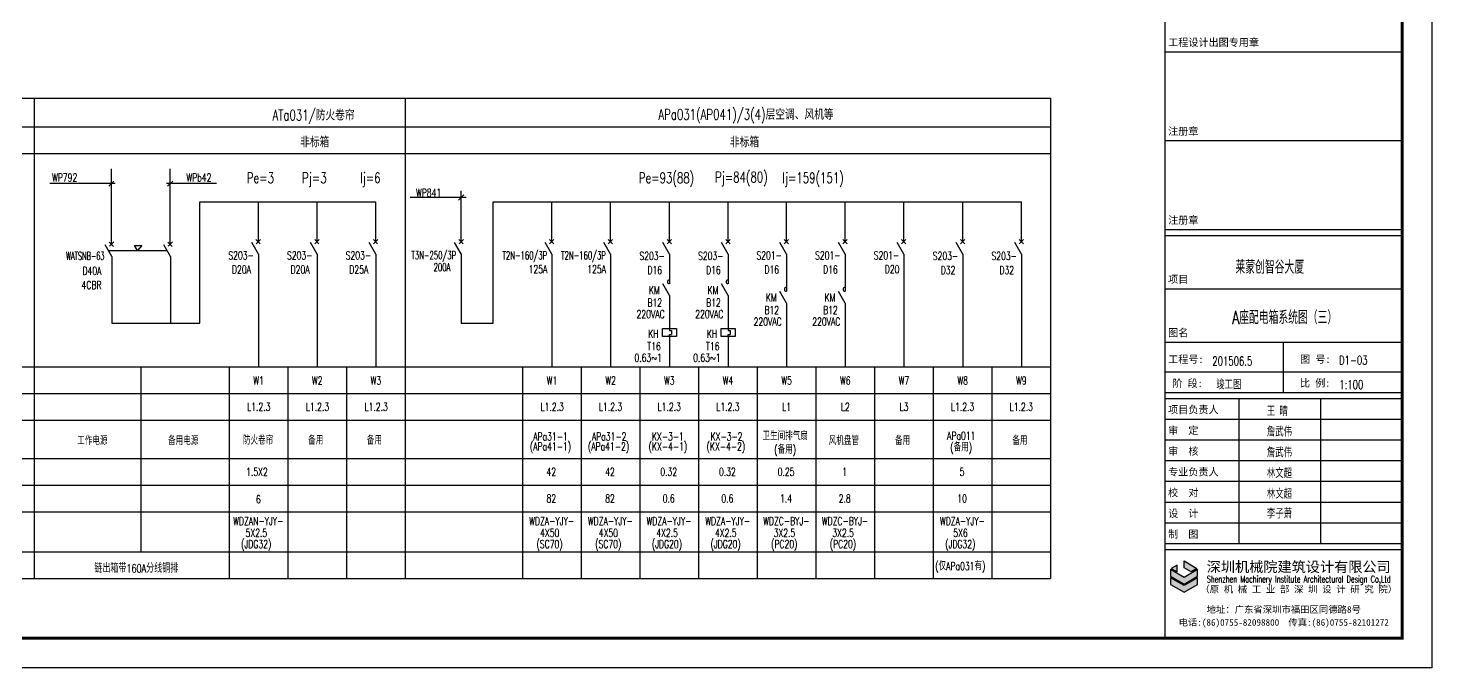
# Model space of a CAD drawing. Extents: x 1980812 to 2226895, y -554123 to 281606.
# Drawn here: x 2179522 to 2226895, y 76089 to 97689 of the extents above; entities that cross this region are included whole.
import ezdxf
from ezdxf.enums import TextEntityAlignment as Align

# ---------------------------------------------------------------- set-up
doc = ezdxf.new("R2010")
doc.units = 0
doc.header["$LTSCALE"] = 1000
doc.header["$MEASUREMENT"] = 0
doc.linetypes.add('DXXX', pattern=[4.5, 3, -1.5])
for name, color, linetype in [('1', 1, 'Continuous'), ('7', 7, 'Continuous'), ('DQ1', 1, 'Continuous'), ('DQ2', 2, 'Continuous'), ('DQ7', 7, 'Continuous'), ('TK', 1, 'Continuous'), ('ZYJ', 4, 'Continuous')]:
    doc.layers.add(name, color=color, linetype=linetype)
doc.styles.add('D8', font='txtw.shx', dxfattribs={"width": 0.7, "bigfont": 'hztxtw.shx'})
doc.styles.add('HEITI', font='simplex.shx', dxfattribs={"width": 0.6, "bigfont": 'hztxt.shx'})
doc.styles.add('SONGTI', font='', dxfattribs={"width": 1.1})
doc.styles.get('SONGTI').set_extended_font_data('NSimSun')

# ---------------------------------------------------------------- blocks, each defined once
blk = doc.blocks.new('ta1j')
at = {"layer": 'TK'}
h = blk.add_hatch(color=256, dxfattribs=at)
h.paths.add_polyline_path([(759.76, 32.47), (757.38, 33.84), (757.38, 36.11), (761.72, 33.6)])
h.paths.add_polyline_path([(753.03, 33.6), (754.99, 32.47), (754.99, 34.73)])
h.paths.add_polyline_path([(752.8, 30.95), (757.38, 28.31), (761.95, 30.95), (761.95, 33.21), (757.38, 30.57), (752.8, 33.21)])
h.paths.add_polyline_path([(757.38, 25.53), (761.95, 28.17), (761.95, 30.43), (757.38, 27.79), (752.8, 30.43), (752.8, 28.17)])
for p, q in [((751, 10), (751, 584)), ((831, 10), (831, 584)), ((751, 208), (831, 208)), ((751, 178), (831, 178)), ((751, 148), (831, 148)), ((751, 146), (831, 146)), ((751, 146), (831, 146)), ((751, 146), (831, 146)), ((751, 146), (831, 146)), ((751, 146), (831, 146)), ((751, 128), (831, 128)), ((751, 110), (831, 110)), ((790.87, 92.86), (790.87, 110)), ((751, 100), (831, 100)), ((751, 93), (831, 93)), ((751, 93), (831, 93)), ((751, 93), (831, 93)), ((751, 91), (831, 91)), ((776, 42), (776, 91)), ((803.5, 42), (803.5, 91)), ((751, 84), (831, 84)), ((751, 77), (831, 77)), ((751, 70), (831, 70)), ((751, 63), (831, 63)), ((751, 56), (831, 56)), ((751, 49), (831, 49)), ((751, 42), (831, 42)), ((751, 40), (831, 40)), ((831, 10), (751, 10))]:
    blk.add_line(p, q, dxfattribs=at)
for points in [[(-210, 594), (841, 594), (841, 0), (-210, 0)], [(752.8, 30.95), (757.38, 28.31), (761.95, 30.95), (761.95, 33.21), (757.38, 30.57), (752.8, 33.21)], [(753.03, 33.6), (754.99, 32.47), (754.99, 34.73)], [(759.76, 32.47), (757.38, 33.84), (757.38, 36.11), (761.72, 33.6)], [(757.38, 25.53), (761.95, 28.17), (761.95, 30.43), (757.38, 27.79), (752.8, 30.43), (752.8, 28.17)]]:
    blk.add_lwpolyline(points, close=True, dxfattribs=at)
at = {"layer": 'TK', "const_width": 1}
blk.add_lwpolyline([(831, 10), (831, 584), (-185, 584), (-185, 10)], close=True, dxfattribs=at)
at = {"layer": 'TK', "style": 'SONGTI'}
for s, p in [('工程设计出图专用章', (751.98, 209.92)), ('注册章', (751.98, 179.92)), ('注册章', (751.98, 149.92)), ('项目', (751.98, 129.92)), ('图名', (751.98, 111.92)), ('工程号:', (751.98, 102.94)), ('比 例:', (796.49, 94.92)), ('项目负责人', (751.98, 85.92)), ('审  定', (751.98, 78.92)), ('审  核', (751.98, 71.92)), ('专业负责人', (751.98, 64.92)), ('校  对', (751.98, 57.92)), ('设  计', (751.98, 50.92)), ('制  图', (751.98, 43.92))]:
    blk.add_text(s, height=2.5, dxfattribs=at).set_placement(p)
for s, p in [('图 号:', (801.66, 104.25)), ('阶 段:', (758.53, 96.06))]:
    blk.add_text(s, height=2.5, dxfattribs=at).set_placement(p, align=Align.MIDDLE_CENTER)
for s, height, p in [('深圳机械院建筑设计有限公司', 3.5, (796.05, 32.38)), ('（原 机 械 工 业 部 深 圳 设 计 研 究 院）', 2.28, (796.05, 25.43)), ('地址：广东省深圳市福田区同德路8号', 2.2563, (791, 18.6)), ('电话:(86)0755-82098800  传真:(86)0755-82101272', 2.2563, (791, 14.24))]:
    blk.add_text(s, height=height, dxfattribs=at).set_placement(p, align=Align.CENTER)
at = {"layer": 'TK', "style": 'HEITI', "width": 0.7}
blk.add_text('Shenzhen Machinery Institute Architectural Design Co,Ltd', height=2.29, dxfattribs=at).set_placement((796.05, 28.84), align=Align.CENTER)

msp = doc.modelspace()

# ---------------------------------------------------------------- linework, layer by layer
at = {"layer": '1'}
for p, q in [((2130224.9, 95326.8), (2179724.9, 95326.8)), ((2130224.9, 79110.1), (2179724.9, 79110.1))]:
    msp.add_line(p, q, dxfattribs=at)
at = {"layer": '7'}
for p, q in [((2130224.9, 94352.2), (2179724.9, 94352.2)), ((2130224.9, 93452.2), (2179724.9, 93452.2)), ((2130224.9, 86252.2), (2179724.9, 86252.2)), ((2130224.9, 85352.2), (2179724.9, 85352.2)), ((2130224.9, 84452.2), (2179724.9, 84452.2)), ((2130224.9, 83154.3), (2179724.9, 83154.3)), ((2130224.9, 82254.3), (2179724.9, 82254.3)), ((2130224.9, 81354.3), (2179724.9, 81354.3)), ((2130224.9, 80004.3), (2179724.9, 80004.3))]:
    msp.add_line(p, q, dxfattribs=at)
at = {"layer": 'DQ1'}
for p, q in [((2179724.9, 95326.8), (2192244.8, 95326.8)), ((2192244.8, 95326.8), (2214024.8, 95326.8)), ((2214024.8, 95326.8), (2214024.8, 79110.1)), ((2187212.7, 90548.4), (2187358.2, 90400.6)), ((2187213.9, 90404.1), (2187361.7, 90549.6)), ((2189192.7, 90548.4), (2189338.2, 90400.6)), ((2189193.9, 90404.1), (2189341.7, 90549.6)), ((2191172.7, 90548.4), (2191318.2, 90400.6)), ((2191173.9, 90404.1), (2191321.7, 90549.6)), ((2194062, 90550.9), (2194207.6, 90403.1)), ((2194063.3, 90406.6), (2194211.1, 90552.2)), ((2197112.7, 90548.4), (2197258.2, 90400.6)), ((2197113.9, 90404.1), (2197261.7, 90549.6)), ((2199092.7, 90548.4), (2199238.2, 90400.6)), ((2199093.9, 90404.1), (2199241.7, 90549.6)), ((2201084.4, 90548.4), (2201229.9, 90400.6)), ((2201085.6, 90404.1), (2201233.4, 90549.6)), ((2203064.4, 90548.4), (2203209.9, 90400.6)), ((2203065.6, 90404.1), (2203213.4, 90549.6)), ((2205032.7, 90548.4), (2205178.2, 90400.6)), ((2205033.9, 90404.1), (2205181.7, 90549.6)), ((2207012.7, 90548.4), (2207158.2, 90400.6)), ((2207013.9, 90404.1), (2207161.7, 90549.6)), ((2208992.7, 90548.4), (2209138.2, 90400.6)), ((2208993.9, 90404.1), (2209141.7, 90549.6)), ((2210984.4, 90548.4), (2211129.9, 90400.6)), ((2210985.6, 90404.1), (2211133.4, 90549.6)), ((2212964.4, 90548.4), (2213109.9, 90400.6)), ((2212965.6, 90404.1), (2213113.4, 90549.6)), ((2182344.8, 89981.2), (2182119.8, 90370.9)), ((2182262.7, 90467.5), (2182408.2, 90319.6)), ((2182263.9, 90323.2), (2182411.7, 90468.7)), ((2184324.8, 89981.2), (2184099.8, 90370.9)), ((2184242.7, 90467.5), (2184388.2, 90319.6)), ((2184243.9, 90323.2), (2184391.7, 90468.7)), ((2187294.8, 90062.1), (2187069.8, 90451.8)), ((2189274.8, 90062.1), (2189049.8, 90451.8)), ((2191254.8, 90062.1), (2191029.8, 90451.8)), ((2194134.8, 90064.6), (2193909.8, 90454.4)), ((2197194.8, 90062.1), (2196969.8, 90451.8)), ((2199174.8, 90062.1), (2198949.8, 90451.8)), ((2201166.5, 90062.1), (2200941.5, 90451.8)), ((2203146.5, 90062.1), (2202921.5, 90451.8)), ((2205114.8, 90062.1), (2204889.8, 90451.8)), ((2207094.8, 90062.1), (2206869.8, 90451.8)), ((2209074.8, 90062.1), (2208849.8, 90451.8)), ((2211066.5, 90062.1), (2210841.5, 90451.8)), ((2213046.5, 90062.1), (2212821.5, 90451.8)), ((2201166.5, 88661.4), (2200941.5, 89051.1)), ((2203146.5, 88661.4), (2202921.5, 89051.1)), ((2205114.8, 88407.9), (2204889.3, 88798.3)), ((2207094.8, 88407.9), (2206869.3, 88798.3)), ((2200934.1, 87544.8), (2201400.2, 87544.8)), ((2200934.1, 87274.8), (2200934.1, 87544.8)), ((2201400.2, 87274.8), (2200934.1, 87274.8)), ((2201166.8, 87544.8), (2201166.8, 87476.1)), ((2201166.8, 87476.1), (2201231.5, 87476.1)), ((2201166.8, 87346.8), (2201231.5, 87346.8)), ((2201166.8, 87266.1), (2201166.8, 87346.8)), ((2201231.5, 87476.1), (2201231.5, 87346.8)), ((2201231.5, 87416.8), (2201231.5, 87416.8)), ((2201400.2, 87544.8), (2201400.2, 87274.8)), ((2202914.1, 87544.8), (2203380.2, 87544.8)), ((2202914.1, 87274.8), (2202914.1, 87544.8)), ((2203380.2, 87274.8), (2202914.1, 87274.8)), ((2203146.8, 87544.8), (2203146.8, 87476.1)), ((2203146.8, 87476.1), (2203211.5, 87476.1)), ((2203146.8, 87346.8), (2203211.5, 87346.8)), ((2203146.8, 87266.1), (2203146.8, 87346.8)), ((2203211.5, 87476.1), (2203211.5, 87346.8)), ((2203211.5, 87416.8), (2203211.5, 87416.8)), ((2203380.2, 87544.8), (2203380.2, 87274.8)), ((2179724.9, 79110.1), (2192244.8, 79110.1)), ((2192244.8, 79110.1), (2214024.8, 79110.1))]:
    msp.add_line(p, q, dxfattribs=at)
for centre, radius in [((2201159.3, 89123), 65), ((2203139.3, 89123), 65), ((2205107.6, 88870.4), 65.1), ((2207087.6, 88870.4), 65.1)]:
    msp.add_arc(centre, radius, 90, 270, dxfattribs=at)
at = {"layer": 'DQ2'}
for p, q in [((2182335.4, 90393.6), (2182335.4, 92936.1)), ((2184315.4, 90393.6), (2184315.4, 92936.1)), ((2194134.8, 90478.9), (2194134.8, 92197.5)), ((2185314.8, 91823.3), (2191254.8, 91823.3)), ((2185314.8, 87730.6), (2185314.8, 91823.3)), ((2187294.8, 90474.5), (2187294.8, 91823.3)), ((2189274.8, 90474.5), (2189274.8, 91823.3)), ((2191254.8, 90474.5), (2191254.8, 91823.3)), ((2195214.8, 91823.3), (2213046.5, 91823.3)), ((2195214.8, 87730.6), (2195214.8, 91823.3)), ((2197194.8, 90474.5), (2197194.8, 91823.3)), ((2199174.8, 90474.5), (2199174.8, 91823.3)), ((2201166.5, 90474.5), (2201166.5, 91823.3)), ((2203146.5, 90474.5), (2203146.5, 91823.3)), ((2205114.8, 90474.5), (2205114.8, 91823.3)), ((2207094.8, 90474.5), (2207094.8, 91823.3)), ((2209074.8, 90474.5), (2209074.8, 91823.3)), ((2211066.5, 90474.5), (2211066.5, 91823.3)), ((2213046.5, 90474.5), (2213046.5, 91823.3)), ((2187294.8, 90062.1), (2187294.8, 86252.2)), ((2189274.8, 90062.1), (2189274.8, 86252.2)), ((2191254.8, 90062.1), (2191254.8, 86252.2)), ((2194134.8, 90064.6), (2194134.8, 87728.1)), ((2197194.8, 90062.1), (2197194.8, 86252.2)), ((2199174.8, 90062.1), (2199174.8, 86252.2)), ((2201166.5, 90062.1), (2201166.5, 89058.1)), ((2203146.5, 90062.1), (2203146.5, 89058.1)), ((2205114.8, 90062.1), (2205114.8, 88800.7)), ((2207094.8, 90062.1), (2207094.8, 88800.7)), ((2209074.8, 90062.1), (2209074.8, 86252.2)), ((2211066.5, 90062.1), (2211066.5, 86252.2)), ((2213046.5, 90062.1), (2213046.5, 86252.2)), ((2182344.8, 89981.2), (2182344.8, 87730.6)), ((2184324.8, 89981.2), (2184324.8, 87730.6)), ((2201166.5, 88661.4), (2201166.5, 87544.8)), ((2203146.5, 88661.4), (2203146.5, 87544.8)), ((2205114.8, 88407.9), (2205114.8, 86252.2)), ((2207094.8, 88407.9), (2207094.8, 86252.2)), ((2182344.8, 87730.6), (2185314.8, 87730.6)), ((2194134.8, 87728.1), (2195215.1, 87728.1)), ((2201166.5, 87274.8), (2201166.5, 86252.2)), ((2203146.5, 87274.8), (2203146.5, 86252.2))]:
    msp.add_line(p, q, dxfattribs=at)
at = {"layer": 'DQ7'}
for p, q in [((2179724.9, 95326.8), (2179724.9, 79110.1)), ((2192244.8, 95326.8), (2192244.8, 79110.1)), ((2179724.9, 94352.2), (2192244.8, 94352.2)), ((2192244.8, 94352.2), (2214024.8, 94352.2)), ((2179724.9, 93452.2), (2192244.8, 93452.2)), ((2192244.8, 93452.2), (2214024.8, 93452.2)), ((2182458.3, 92440.5), (2180252.6, 92440.5)), ((2185881.2, 92440.5), (2184195.3, 92440.5)), ((2194303.4, 91966.4), (2192414.9, 91966.4)), ((2179724.9, 86252.2), (2192244.8, 86252.2)), ((2183327, 86252.2), (2183327, 80004.3)), ((2186304.8, 86252.2), (2186304.8, 79110.1)), ((2188284.8, 86252.2), (2188284.8, 79110.1)), ((2190264.8, 86252.2), (2190264.8, 79110.1)), ((2192244.8, 86252.2), (2214024.8, 86252.2)), ((2196204.8, 86252.2), (2196204.8, 79110.1)), ((2198184.8, 86252.2), (2198184.8, 79110.1)), ((2200164.8, 86252.2), (2200164.8, 79110.1)), ((2202144.8, 86252.2), (2202144.8, 79110.1)), ((2204124.8, 86252.2), (2204124.8, 79110.1)), ((2206104.8, 86252.2), (2206104.8, 79110.1)), ((2208084.8, 86252.2), (2208084.8, 79110.1)), ((2210064.8, 86252.2), (2210064.8, 79110.1)), ((2212044.8, 86252.2), (2212044.8, 79110.1)), ((2179724.9, 85352.2), (2192244.8, 85352.2)), ((2192244.8, 85352.2), (2214024.8, 85352.2)), ((2179724.9, 84452.2), (2192244.8, 84452.2)), ((2192244.8, 84452.2), (2214024.8, 84452.2)), ((2179724.9, 83154.3), (2192244.8, 83154.3)), ((2192244.8, 83154.3), (2214024.8, 83154.3)), ((2179724.9, 82254.3), (2192244.8, 82254.3)), ((2192244.8, 82254.3), (2214024.8, 82254.3)), ((2179724.9, 81354.3), (2192244.8, 81354.3)), ((2192244.8, 81354.3), (2214024.8, 81354.3)), ((2179724.9, 80004.3), (2192244.8, 80004.3)), ((2192244.8, 80004.3), (2214024.8, 80004.3))]:
    msp.add_line(p, q, dxfattribs=at)
at = {"layer": 'DQ7', "color": 7}
for p, q in [((2182249.9, 92355), (2182420.9, 92526)), ((2184229.9, 92355), (2184400.9, 92526)), ((2194044.8, 91876.4), (2194224.8, 92056.4))]:
    msp.add_line(p, q, dxfattribs=at)
at = {"layer": 'ZYJ', "color": 7, "linetype": 'DXXX'}
msp.add_line((2182228.6, 90182.4), (2184208.6, 90182.4), dxfattribs=at)
at = {"layer": 'ZYJ', "color": 7}
for p, q in [((2183107.7, 90347.7), (2183357.2, 90347.7)), ((2183218.6, 90182.4), (2183107.7, 90347.7)), ((2183357.2, 90347.7), (2183218.6, 90182.4))]:
    msp.add_line(p, q, dxfattribs=at)

# ---------------------------------------------------------------- block references
at = {"layer": 'TK', "xscale": 100, "yscale": 100, "zscale": 100}
msp.add_blockref('ta1j', (2142794.5, 76089.2), dxfattribs=at)

# ---------------------------------------------------------------- texts
at = {"layer": '7', "color": 1, "style": 'D8', "width": 0.7}
msp.add_text('莱蒙创智谷大厦', height=450, dxfattribs=at).set_placement((2220266, 89396.3))
at = {"layer": '7', "style": 'D8', "width": 0.7}
for s, p in [('201506.5', (2219483.2, 86299.1)), ('D1-03', (2223759, 86330.1)), ('竣工图', (2219614.7, 85497)), ('1:100', (2223771.7, 85503.7)), ('王 晴', (2221324, 84599.6)), ('詹武伟', (2221324.7, 83904.9)), ('詹武伟', (2221324.7, 83204.9)), ('林文超', (2221324.7, 82503.3)), ('林文超', (2221324.7, 81803.3)), ('李子萧', (2221324.7, 81137.6))]:
    msp.add_text(s, height=300, dxfattribs=at).set_placement(p)
at = {"layer": 'DQ7', "style": 'D8', "width": 0.7}
for s, p in [('ATa031/防火卷帘', (2189154.2, 94752.5)), ('APa031(AP041)/3(4)层空调、风机等', (2203746, 94775.7)), ('非标箱', (2189196, 93842.4)), ('非标箱', (2203697.6, 93842.4))]:
    msp.add_text(s, height=360, dxfattribs=at).set_placement(p, align=Align.MIDDLE_CENTER)
for s, height, p in [('Pe=93(88)', 360, (2200130.5, 92453.4)), ('Pj=84(80)', 360, (2202699.1, 92477.2)), ('Ij=159(151)', 360, (2204971.6, 92453.4)), ('WP792', 270, (2180332.1, 92509.1)), ('WPb42', 270, (2184866.5, 92509.1)), ('Pe=3', 360, (2186901.6, 92453.4)), ('Pj=3', 360, (2188765.7, 92453.4)), ('Ij=6', 360, (2190724.2, 92453.4)), ('WP841', 270, (2192611.7, 91996.9))]:
    msp.add_text(s, height=height, dxfattribs=at).set_placement(p)
at = {"layer": 'DQ7', "style": 'D8'}
for s, height, width, p in [('WATSNB-63', 270, 0.6, (2182098.2, 89863.9)), ('S203-', 270, 0.7, (2187137.6, 89880.2)), ('S203-', 270, 0.7, (2189117.6, 89880.2)), ('S203-', 270, 0.7, (2191097.6, 89880.2)), ('T3N-250/3P', 270, 0.63, (2193964.7, 89885.2)), ('T2N-160/3P', 270, 0.63, (2197037.6, 89880.2)), ('T2N-160/3P', 270, 0.63, (2199017.6, 89880.2)), ('S203-', 270, 0.7, (2201009.3, 89862.7)), ('S203-', 270, 0.7, (2202989.3, 89862.7)), ('S201-', 270, 0.7, (2204957.6, 89880.2)), ('S201-', 270, 0.7, (2206937.6, 89880.2)), ('S201-', 270.01, 0.7, (2208917.6, 89880.2)), ('S203-', 270, 0.7, (2210909.3, 89862.7)), ('S203-', 270, 0.7, (2212889.3, 89862.7)), ('D40A', 270, 0.7, (2181998.1, 89361)), ('D20A', 270, 0.7, (2187042.5, 89402.4)), ('D20A', 270, 0.7, (2189022.5, 89402.4)), ('D25A', 270, 0.7, (2191002.5, 89402.4)), ('200A', 270, 0.63, (2193775.3, 89481.8)), ('125A', 270, 0.7, (2197044.9, 89413.7)), ('125A', 270, 0.7, (2199024.9, 89413.7)), ('D16', 270, 0.7, (2200914.2, 89384.9)), ('D16', 270, 0.7, (2202894.2, 89384.9)), ('D16', 270, 0.7, (2204862.5, 89402.4)), ('D16', 270, 0.7, (2206842.5, 89402.4)), ('D20', 270, 0.7, (2208924.9, 89413.7)), ('D32', 270, 0.7, (2210814.2, 89384.9)), ('D32', 270, 0.7, (2212794.2, 89384.9)), ('4CBR', 270, 0.7, (2181998.1, 88879.5)), ('KM', 270, 0.7, (2200837, 88710.1)), ('KM', 270, 0.7, (2202817, 88710.1)), ('KM', 270, 0.7, (2204785.3, 88456.5)), ('KM', 270, 0.7, (2206765.3, 88456.5)), ('220VAC', 270, 0.7, (2201003.8, 87898.1)), ('B12', 270, 0.7, (2200914.2, 88287)), ('220VAC', 270, 0.7, (2202983.8, 87898.1)), ('B12', 270, 0.7, (2202894.2, 88287)), ('B12', 270, 0.7, (2204862.5, 88033.4)), ('B12', 270, 0.7, (2206842.5, 88033.4)), ('220VAC', 270, 0.7, (2204952.1, 87644.6)), ('220VAC', 270, 0.7, (2206932.1, 87644.6)), ('KH', 270, 0.7, (2200796.9, 87235.9)), ('KH', 270, 0.7, (2202776.9, 87235.9)), ('0.63~1', 270, 0.7, (2200908.4, 86423.9)), ('T16', 270, 0.7, (2200874.1, 86812.8)), ('0.63~1', 270, 0.7, (2202888.4, 86423.9)), ('T16', 270, 0.7, (2202854.1, 86812.8))]:
    msp.add_text(s, height=height, dxfattribs=dict(at, width=width)).set_placement(p, align=Align.RIGHT)
at = {"layer": 'DQ7', "color": 1, "style": 'D8', "width": 0.7}
msp.add_text('A座配电箱系统图（三）', height=450, dxfattribs=at).set_placement((2221922.5, 87696.4), align=Align.CENTER)
at = {"layer": 'DQ7', "style": 'D8', "width": 0.7}
for s, height, p in [('W1', 270, (2187299.5, 85790.7)), ('W2', 270, (2189279.5, 85790.7)), ('W3', 270, (2191259.5, 85790.7)), ('W1', 270, (2197199.5, 85790.7)), ('W2', 270, (2199179.5, 85790.7)), ('W3', 270, (2201159.5, 85790.7)), ('W4', 270, (2203139.5, 85790.7)), ('W5', 270, (2205119.5, 85790.7)), ('W6', 270, (2207099.5, 85790.7)), ('W7', 270, (2209079.5, 85790.7)), ('W8', 270, (2211059.5, 85790.7)), ('W9', 270, (2213039.5, 85790.7)), ('L1.2.3', 270, (2187307.2, 84902.5)), ('L1.2.3', 270, (2189287.2, 84902.5)), ('L1.2.3', 270, (2191267.2, 84902.5)), ('L1.2.3', 270, (2197207.2, 84902.5)), ('L1.2.3', 270, (2199177.9, 84902.5)), ('L1.2.3', 270, (2201157.9, 84902.5)), ('L1.2.3', 270, (2203137.9, 84902.5)), ('L1', 270, (2205117.9, 84902.5)), ('L2', 270, (2207097.9, 84902.5)), ('L3', 270, (2209077.9, 84902.5)), ('L1.2.3', 270, (2211057.9, 84902.5)), ('L1.2.3', 270, (2213037.9, 84902.5)), ('工作电源', 270, (2181691.3, 83789)), ('备用电源', 270, (2184757.1, 83789)), ('防火卷帘', 270, (2187281.9, 83803.3)), ('备用', 270, (2189229, 83803.3)), ('备用', 270, (2191209, 83803.3)), ('APa31-1', 270, (2197150.7, 83902.1)), ('APa31-2', 270, (2199130.7, 83902.1)), ('KX-3-1', 270, (2201110.7, 83902.1)), ('KX-3-2', 270, (2203090.7, 83902.1)), ('卫生间排气扇', 270, (2205070.7, 83951.3)), ('风机盘管', 270, (2207050.7, 83791.8)), ('备用', 270, (2209030.7, 83791.8)), ('APa011', 270, (2211010.7, 83926.5)), ('备用', 270, (2212990.7, 83791.8)), ('(APa41-1)', 270, (2197150.7, 83546)), ('(APa41-2)', 270, (2199110.1, 83546)), ('(KX-4-1)', 270, (2201113.5, 83546)), ('(KX-4-2)', 270, (2203070.8, 83546)), ('(备用)', 270, (2205070.7, 83452.1)), ('(备用)', 270, (2211010.7, 83528.1)), ('1.5X2', 270, (2187247.3, 82709.2)), ('42', 270, (2197179.2, 82709.2)), ('42', 270, (2199159.2, 82709.2)), ('0.32', 270, (2201139.2, 82709.2)), ('0.32', 270, (2203119.2, 82709.2)), ('0.25', 270, (2205099.2, 82709.2)), ('1', 270, (2207079.2, 82709.2)), ('5', 270, (2211039.2, 82709.2)), ('6', 270, (2187291.2, 81782)), ('82', 270, (2197179.2, 81809.2)), ('82', 270, (2199159.2, 81809.2)), ('0.6', 270, (2201139.2, 81809.2)), ('0.6', 270, (2203119.2, 81809.2)), ('1.4', 270, (2205099.2, 81809.2)), ('2.8', 270, (2207079.2, 81809.2)), ('10', 270, (2211039.2, 81809.2)), ('WDZAN-YJY-', 270, (2187290.4, 81046.3)), ('WDZA-YJY-', 270, (2197190.4, 81046.3)), ('WDZA-YJY-', 270, (2199170.4, 81046.3)), ('WDZA-YJY-', 270, (2201150.4, 81046.3)), ('WDZA-YJY-', 270, (2203130.4, 81046.3)), ('WDZC-BYJ-', 270, (2205110.4, 81046.3)), ('WDZC-BYJ-', 270, (2207090.4, 81046.3)), ('WDZA-YJY-', 270, (2211050.4, 81046.3)), ('5X2.5', 270, (2187225.3, 80647.6)), ('4X50', 270, (2197125.3, 80647.6)), ('4X50', 270, (2199105.3, 80647.6)), ('4X2.5', 270, (2201085.3, 80647.6)), ('4X2.5', 270, (2203065.3, 80647.6)), ('3X2.5', 270, (2205045.3, 80647.6)), ('3X2.5', 270, (2207025.3, 80647.6)), ('5X6', 270, (2210985.3, 80647.6)), ('(JDG32)', 270, (2187219.7, 80251.1)), ('(SC70)', 270, (2197119.7, 80251.1)), ('(SC70)', 270, (2199099.7, 80251.1)), ('(JDG20)', 270, (2201079.7, 80251.1)), ('(JDG20)', 270, (2203059.7, 80251.1)), ('(PC20)', 270, (2205039.7, 80251.1)), ('(PC20)', 270, (2207019.7, 80251.1)), ('(JDG32)', 270, (2210979.7, 80251.1)), ('链出箱带160A分线铜排', 285.882, (2183173.5, 79486.1)), ('(仅APa031有)', 270, (2210979.7, 79519.2))]:
    msp.add_text(s, height=height, dxfattribs=at).set_placement(p, align=Align.MIDDLE)

doc.saveas('drawing.dxf')
